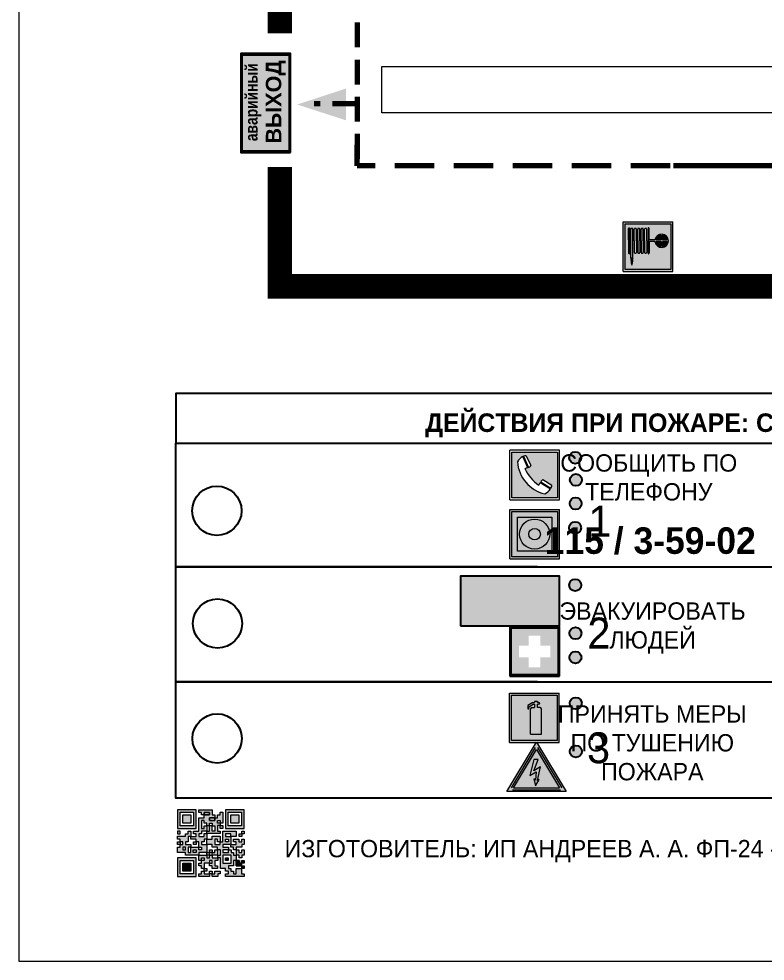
# Model space of a CAD drawing. Header units: millimetres. Extents: x 13114 to 67229, y 22859 to 38520.
# Drawn here: x 29816.3 to 29936.9, y 34765.1 to 34917.4 of the extents above; entities that cross this region are included whole.
import ezdxf

# ---------------------------------------------------------------- set-up
doc = ezdxf.new("R2010")
doc.units = ezdxf.units.MM
doc.linetypes.add('{ Wide Dash }', pattern=[12, 4, -2, 4, -2])
doc.linetypes.add('невидимая', pattern=[9.525, 6.35, -3.175])
doc.layers.add('План_Штампы', color=7, linetype='Continuous')
doc.styles.add('обычный', font='arial.ttf')

# ---------------------------------------------------------------- blocks, each defined once
blk = doc.blocks.new('A$C3E6D3DDE')
at = {"lineweight": 5}
h = blk.add_hatch(color=40, dxfattribs=at)
h.paths.add_polyline_path([(24.1, 1.45), (16.46, -11.35), (31.74, -11.35)])
h.paths.add_polyline_path([(24.09, -0.46), (30.03, -10.41), (18.14, -10.41)], flags=16)
h.paths.add_polyline_path([(24.54, -3.08), (23.41, -6.02), (25.13, -5.01), (24.33, -8.5), (24.82, -8.27), (23.79, -9.86), (23.4, -8.04), (23.8, -8.43), (24.04, -6.29), (22.39, -7.25), (23.44, -3.08)], flags=0)
h = blk.add_hatch(color=256, dxfattribs=at)
h.paths.add_polyline_path([(24.37, 0.03, 0.567511), (23.82, 0.03), (17.59, -10.4, 0.582454), (17.86, -10.88), (30.32, -10.88, 0.582149), (30.6, -10.4)])
h.paths.add_polyline_path([(24.09, -0.46), (18.14, -10.41), (30.03, -10.41)], flags=16)
h.paths.add_polyline_path([(24.54, -3.08), (23.41, -6.02), (25.13, -5.01), (24.33, -8.5), (24.82, -8.27), (23.79, -9.86), (23.4, -8.04), (23.8, -8.43), (24.04, -6.29), (22.39, -7.25), (23.44, -3.08)], flags=0)
h = blk.add_hatch(color=40, dxfattribs=at)
h.paths.add_polyline_path([(24.09, -0.46), (18.14, -10.41), (30.03, -10.41)])
h.paths.add_polyline_path([(24.82, -8.27), (23.79, -9.86), (23.4, -8.04), (23.8, -8.43), (24.04, -6.29), (22.39, -7.25), (23.44, -3.08), (24.54, -3.08), (23.41, -6.02), (25.13, -5.01), (24.33, -8.5)], flags=16)
at = {"color": 40, "lineweight": 5}
for p, q in [((16.46, -11.35), (24.1, 1.45)), ((24.1, 1.45), (31.74, -11.35))]:
    blk.add_line(p, q, dxfattribs=at)
at = {"lineweight": 5}
for p, q in [((17.59, -10.4), (23.82, 0.03)), ((24.37, 0.03), (30.6, -10.4)), ((18.14, -10.41), (24.09, -0.46)), ((24.09, -0.46), (30.03, -10.41)), ((23.44, -3.08), (22.39, -7.25)), ((23.41, -6.02), (24.54, -3.08)), ((24.54, -3.08), (23.44, -3.08)), ((22.39, -7.25), (24.04, -6.29)), ((25.13, -5.01), (23.41, -6.02)), ((24.04, -6.29), (23.8, -8.43)), ((24.33, -8.5), (25.13, -5.01)), ((23.8, -8.43), (23.4, -8.04)), ((23.4, -8.04), (23.79, -9.86)), ((23.79, -9.86), (24.82, -8.27)), ((24.82, -8.27), (24.33, -8.5)), ((17.86, -10.88), (30.32, -10.88)), ((18.14, -10.41), (30.03, -10.41))]:
    blk.add_line(p, q, dxfattribs=at)
at = {"color": 50, "lineweight": 5}
blk.add_line((31.74, -11.35), (16.46, -11.35), dxfattribs=at)
blk = doc.blocks.new('QR')
at = {"lineweight": 0}
h = blk.add_hatch(color=256, dxfattribs=at)
h.dxf.hatch_style = 1
h.paths.add_polyline_path([(9241.16, 2687.38), (9242.01, 2687.38), (9242.01, 2687.83), (9241.59, 2687.83), (9241.59, 2688.68), (9239.45, 2688.68), (9239.45, 2688.25), (9239.86, 2688.25), (9239.86, 2687.83), (9240.29, 2687.83), (9240.29, 2688.25), (9241.16, 2688.25), (9241.16, 2687.83), (9240.29, 2687.83), (9240.29, 2687.38), (9239.45, 2687.38), (9239.45, 2685.22), (9238.57, 2685.22), (9238.57, 2684.8), (9239.02, 2684.8), (9239.02, 2684.37), (9238.13, 2684.37), (9238.13, 2683.92), (9239.02, 2683.92), (9239.02, 2683.5), (9239.44, 2683.5), (9239.44, 2682.64), (9239.87, 2682.64), (9239.87, 2682.18), (9239.44, 2682.18), (9239.44, 2682.64), (9238.13, 2682.64), (9238.13, 2681.76), (9237.71, 2681.76), (9237.71, 2682.64), (9238.13, 2682.64), (9238.13, 2683.07), (9237.27, 2683.07), (9237.27, 2683.51), (9237.71, 2683.51), (9237.71, 2684.37), (9238.13, 2684.37), (9238.13, 2685.22), (9237.71, 2685.22), (9237.71, 2684.8), (9237.28, 2684.8), (9237.28, 2684.38), (9235.98, 2684.38), (9235.98, 2683.92), (9236.4, 2683.92), (9236.4, 2683.49), (9236.84, 2683.49), (9236.84, 2683.07), (9236.4, 2683.07), (9236.4, 2682.64), (9235.98, 2682.64), (9235.98, 2681.76), (9237.29, 2681.76), (9237.29, 2681.33), (9239.43, 2681.33), (9239.43, 2681.76), (9240.74, 2681.76), (9240.74, 2683.05), (9239.87, 2683.05), (9239.87, 2683.5), (9240.29, 2683.5), (9240.29, 2683.91), (9240.74, 2683.91), (9240.74, 2684.81), (9240.29, 2684.81), (9240.29, 2684.79), (9240.29, 2684.37), (9239.45, 2684.37), (9239.45, 2684.8), (9239.87, 2684.8), (9239.87, 2685.21), (9240.74, 2685.21), (9240.74, 2686.1), (9240.29, 2686.1), (9240.29, 2685.64), (9239.86, 2685.64), (9239.86, 2686.95), (9240.29, 2686.95), (9240.29, 2686.52), (9240.74, 2686.52), (9240.74, 2686.1), (9241.16, 2686.1), (9241.16, 2686.53), (9241.59, 2686.53), (9241.59, 2686.1), (9242.02, 2686.1), (9242.02, 2685.21), (9241.59, 2685.21), (9241.59, 2686.1), (9241.16, 2686.1), (9241.16, 2685.21), (9240.74, 2685.21), (9240.74, 2684.81), (9242.89, 2684.81), (9242.89, 2685.22), (9242.47, 2685.22), (9242.47, 2686.11), (9242.89, 2686.11), (9242.89, 2686.52), (9242.46, 2686.52), (9242.46, 2686.95), (9242.89, 2686.95), (9242.89, 2686.52), (9243.32, 2686.52), (9243.32, 2688.26), (9242.9, 2688.26), (9242.9, 2687.83), (9242.47, 2687.83), (9242.47, 2687.38), (9242.01, 2687.38), (9242.01, 2686.94), (9241.16, 2686.94)])
h.paths.add_polyline_path([(9239.02, 2682.18), (9239.02, 2681.76), (9238.54, 2681.76), (9238.54, 2682.18)], flags=16)
h.paths.add_polyline_path([(9237.27, 2682.65), (9237.27, 2682.19), (9236.83, 2682.19), (9236.83, 2682.65)], flags=16)
h = blk.add_hatch(color=256, dxfattribs=at)
h.dxf.hatch_style = 1
h.paths.add_polyline_path([(9238.15, 2687.83), (9236.83, 2687.83), (9236.83, 2686.52), (9238.15, 2686.52)], flags=0)
h.paths.add_polyline_path([(9239.01, 2685.65), (9239.01, 2688.68), (9235.98, 2688.68), (9235.98, 2685.65)])
h.paths.add_polyline_path([(9236.41, 2686.1), (9236.41, 2688.26), (9238.56, 2688.26), (9238.56, 2686.1)], flags=16)
h.paths.add_polyline_path([(9236.83, 2686.52), (9236.83, 2687.83), (9238.15, 2687.83), (9238.15, 2686.52)], flags=0)
h = blk.add_hatch(color=256, dxfattribs=at)
h.dxf.hatch_style = 1
h.paths.add_polyline_path([(9238.15, 2686.52), (9238.15, 2687.83), (9236.83, 2687.83), (9236.83, 2686.52)])
h.paths.add_polyline_path([(9245.91, 2686.52), (9245.91, 2687.83), (9244.59, 2687.83), (9244.59, 2686.52)], flags=0)
h.paths.add_polyline_path([(9246.77, 2685.65), (9246.77, 2688.68), (9243.74, 2688.68), (9243.74, 2685.65)])
h.paths.add_polyline_path([(9244.17, 2686.1), (9244.17, 2688.26), (9246.32, 2688.26), (9246.32, 2686.1)], flags=16)
h.paths.add_polyline_path([(9244.59, 2686.52), (9244.59, 2687.83), (9245.91, 2687.83), (9245.91, 2686.52)], flags=0)
h = blk.add_hatch(color=256, dxfattribs=at)
h.dxf.hatch_style = 1
h.paths.add_polyline_path([(9240.75, 2681.76), (9240.75, 2681.35), (9241.17, 2681.35), (9241.17, 2681.76)])
h.paths.add_polyline_path([(9241.6, 2682.18), (9241.17, 2682.18), (9241.17, 2681.76), (9241.6, 2681.76)])
h.paths.add_polyline_path([(9242.47, 2681.34), (9242.47, 2682.19), (9242.02, 2682.19), (9242.02, 2681.76), (9241.6, 2681.76), (9241.6, 2681.34)])
h.paths.add_polyline_path([(9239.87, 2678.3), (9239.44, 2678.3), (9239.44, 2677.89), (9241.17, 2677.89), (9241.17, 2678.3), (9240.28, 2678.3), (9240.28, 2678.73), (9239.87, 2678.73)])
h.paths.add_polyline_path([(9240.75, 2678.73), (9240.75, 2679.19), (9240.28, 2679.19), (9240.28, 2678.73)])
h.paths.add_polyline_path([(9241.6, 2678.73), (9241.17, 2678.73), (9241.17, 2678.3), (9241.6, 2678.3)])
h.paths.add_polyline_path([(9242.02, 2678.3), (9241.6, 2678.3), (9241.6, 2677.89), (9242.48, 2677.89), (9242.48, 2678.31), (9242.9, 2678.31), (9242.9, 2678.73), (9242.02, 2678.73)])
h.paths.add_polyline_path([(9246.36, 2684.37), (9246.36, 2684.79), (9245.93, 2684.79), (9245.93, 2684.37)])
h.paths.add_polyline_path([(9246.78, 2685.2), (9246.36, 2685.2), (9246.36, 2684.79), (9246.78, 2684.79)])
h.paths.add_polyline_path([(9245.91, 2687.83), (9244.59, 2687.83), (9244.59, 2686.52), (9245.91, 2686.52)])
h = blk.add_hatch(color=256, dxfattribs=at)
h.dxf.hatch_style = 1
h.paths.add_polyline_path([(9243.32, 2686.11), (9242.89, 2686.11), (9242.89, 2685.64), (9243.32, 2685.64)])
h.paths.add_polyline_path([(9239.02, 2683.07), (9239.02, 2683.5), (9238.56, 2683.5), (9238.56, 2683.07)])
h.paths.add_polyline_path([(9236.4, 2684.8), (9236.4, 2685.22), (9235.98, 2685.22), (9235.98, 2684.8)])
h.paths.add_polyline_path([(9236.4, 2683.07), (9236.4, 2683.49), (9235.98, 2683.49), (9235.98, 2683.07)])
h = blk.add_hatch(color=256, dxfattribs=at)
h.dxf.hatch_style = 1
h.paths.add_polyline_path([(9243.32, 2682.64), (9243.32, 2683.07), (9244.62, 2683.07), (9244.62, 2684.37), (9243.74, 2684.37), (9243.74, 2684.8), (9244.62, 2684.8), (9244.62, 2684.37), (9245.48, 2684.37), (9245.48, 2685.22), (9243.32, 2685.22), (9243.32, 2683.5), (9242.89, 2683.5), (9242.89, 2683.06), (9242.01, 2683.06), (9242.01, 2683.91), (9242.47, 2683.91), (9242.47, 2683.5), (9242.89, 2683.5), (9242.89, 2684.38), (9241.59, 2684.38), (9241.59, 2683.91), (9240.74, 2683.91), (9240.74, 2683.05), (9241.59, 2683.05), (9241.59, 2682.64), (9242.47, 2682.64), (9242.47, 2682.19), (9242.91, 2682.19), (9242.91, 2681.34), (9242.48, 2681.34), (9242.48, 2680.91), (9242.91, 2680.91), (9242.91, 2679.17), (9243.75, 2679.17), (9243.75, 2678.73), (9244.2, 2678.73), (9244.2, 2678.3), (9243.75, 2678.3), (9243.75, 2677.88), (9246.78, 2677.88), (9246.78, 2678.3), (9246.35, 2678.3), (9246.35, 2679.19), (9245.48, 2679.19), (9245.48, 2678.31), (9245.05, 2678.31), (9245.05, 2678.73), (9244.62, 2678.73), (9244.62, 2679.19), (9244.2, 2679.19), (9244.2, 2679.61), (9245.05, 2679.61), (9245.05, 2680.46), (9245.48, 2680.46), (9245.48, 2681.34), (9245.04, 2681.34), (9245.04, 2681.76), (9244.63, 2681.76), (9244.63, 2682.19), (9244.21, 2682.19), (9244.21, 2681.76), (9243.32, 2681.76), (9243.32, 2682.19), (9244.21, 2682.19), (9244.21, 2682.64)])
h.paths.add_polyline_path([(9243.75, 2683.49), (9243.75, 2683.92), (9244.21, 2683.92), (9244.21, 2683.49)], flags=16)
h.paths.add_polyline_path([(9243.32, 2681.34), (9244.63, 2681.34), (9244.63, 2680.04), (9243.32, 2680.04)], flags=16)
h.paths.add_polyline_path([(9243.76, 2680.89), (9244.18, 2680.89), (9244.18, 2680.48), (9243.76, 2680.48)], flags=0)
h = blk.add_hatch(color=256, dxfattribs=at)
h.dxf.hatch_style = 1
h.paths.add_polyline_path([(9246.36, 2683.07), (9246.78, 2683.07), (9246.78, 2683.92), (9246.36, 2683.92), (9246.36, 2683.49), (9245.92, 2683.49), (9245.92, 2683.92), (9245.06, 2683.92), (9245.06, 2683.49), (9245.48, 2683.49), (9245.48, 2683.07), (9244.62, 2683.07), (9244.62, 2682.65), (9245.05, 2682.65), (9245.05, 2682.18), (9245.48, 2682.18), (9245.48, 2682.65), (9246.36, 2682.65)])
h.paths.add_polyline_path([(9246.78, 2682.18), (9246.36, 2682.18), (9246.36, 2681.75), (9245.92, 2681.75), (9245.92, 2682.18), (9245.48, 2682.18), (9245.48, 2681.34), (9245.48, 2681.34), (9245.94, 2681.34), (9245.94, 2680.91), (9246.36, 2680.91), (9246.36, 2681.34), (9246.78, 2681.34)])
h = blk.add_hatch(color=256, dxfattribs=at)
h.dxf.hatch_style = 1
h.paths.add_polyline_path([(9235.98, 2680.9), (9235.98, 2677.86), (9239.02, 2677.86), (9239.02, 2680.9)])
h.paths.add_polyline_path([(9238.57, 2680.48), (9238.57, 2678.32), (9236.41, 2678.32), (9236.41, 2680.48)], flags=16)
h.paths.add_polyline_path([(9238.15, 2680.05), (9238.15, 2678.74), (9236.83, 2678.74), (9236.83, 2680.05)], flags=0)
h = blk.add_hatch(color=256, dxfattribs=at)
h.dxf.hatch_style = 1
h.paths.add_polyline_path([(9242.02, 2680.46), (9242.48, 2680.46), (9242.48, 2680.91), (9241.58, 2680.91), (9241.58, 2681.35), (9241.17, 2681.35), (9241.17, 2680.91), (9240.75, 2680.91), (9240.75, 2681.33), (9239.43, 2681.33), (9239.43, 2680.46), (9239.86, 2680.46), (9239.86, 2680.92), (9240.3, 2680.92), (9240.3, 2680.46), (9239.86, 2680.46), (9239.86, 2680.04), (9239.44, 2680.04), (9239.44, 2679.62), (9239.86, 2679.62), (9239.86, 2679.19), (9240.29, 2679.19), (9240.29, 2680.03), (9241.18, 2680.03), (9241.18, 2680.47), (9241.6, 2680.47), (9241.6, 2680.03), (9241.18, 2680.03), (9241.18, 2679.61), (9241.6, 2679.61), (9241.6, 2679.19), (9242.47, 2679.19), (9242.47, 2679.6), (9242.02, 2679.6)])
h = blk.add_hatch(color=256, dxfattribs=at)
h.dxf.hatch_style = 1
h.paths.add_polyline_path([(9244.18, 2680.48), (9244.18, 2680.89), (9243.76, 2680.89), (9243.76, 2680.48)])
h = blk.add_hatch(color=256, dxfattribs=at)
h.dxf.hatch_style = 1
h.paths.add_polyline_path([(9238.15, 2680.05), (9236.83, 2680.05), (9236.83, 2678.74), (9238.15, 2678.74)])
h = blk.add_hatch(color=256, dxfattribs=at)
h.dxf.hatch_style = 1
h.paths.add_polyline_path([(9245.93, 2680.04), (9245.93, 2680.46), (9245.48, 2680.46), (9245.48, 2679.62), (9246.35, 2679.62), (9246.35, 2680.04)])
h.paths.add_polyline_path([(9246.78, 2680.04), (9246.78, 2680.46), (9246.35, 2680.46), (9246.35, 2680.04)])
h.paths.add_polyline_path([(9246.78, 2679.18), (9246.78, 2679.62), (9246.35, 2679.62), (9246.35, 2679.18)])
for points in [[(9237.71, 2685.22), (9238.13, 2685.22), (9238.13, 2684.37), (9237.71, 2684.37), (9237.71, 2683.51), (9237.27, 2683.51), (9237.27, 2683.07), (9238.13, 2683.07), (9238.13, 2682.64), (9237.71, 2682.64), (9237.71, 2681.76), (9238.13, 2681.76), (9238.13, 2682.64), (9239.44, 2682.64), (9239.44, 2683.5), (9239.02, 2683.5), (9239.02, 2683.07), (9238.56, 2683.07), (9238.56, 2683.5), (9239.02, 2683.5), (9239.02, 2683.92), (9238.13, 2683.92), (9238.13, 2684.37), (9239.02, 2684.37), (9239.02, 2684.8), (9238.57, 2684.8), (9238.57, 2685.22), (9239.45, 2685.22), (9239.45, 2687.38), (9240.29, 2687.38), (9240.29, 2687.83), (9239.86, 2687.83), (9239.86, 2688.25), (9239.45, 2688.25), (9239.45, 2688.68), (9241.59, 2688.68), (9241.59, 2687.83), (9242.01, 2687.83), (9242.01, 2687.38), (9242.47, 2687.38), (9242.47, 2687.83), (9242.9, 2687.83), (9242.9, 2688.26), (9243.32, 2688.26), (9243.32, 2686.52), (9242.89, 2686.52), (9242.89, 2686.11), (9243.32, 2686.11), (9243.32, 2685.64), (9242.89, 2685.64), (9242.89, 2686.11), (9242.47, 2686.11), (9242.47, 2685.22), (9242.89, 2685.22), (9242.89, 2684.81), (9240.74, 2684.81), (9240.74, 2683.91), (9241.59, 2683.91), (9241.59, 2684.38), (9242.89, 2684.38), (9242.89, 2683.5), (9242.47, 2683.5), (9242.47, 2683.91), (9242.01, 2683.91), (9242.01, 2683.06), (9242.89, 2683.06), (9242.89, 2683.5), (9243.32, 2683.5), (9243.32, 2685.22), (9245.48, 2685.22), (9245.48, 2684.37), (9244.62, 2684.37), (9244.62, 2683.07), (9245.48, 2683.07), (9245.48, 2683.49), (9245.06, 2683.49), (9245.06, 2683.92), (9245.92, 2683.92), (9245.92, 2683.49), (9246.36, 2683.49), (9246.36, 2683.92), (9246.78, 2683.92), (9246.78, 2683.07), (9246.36, 2683.07), (9246.36, 2682.65), (9245.48, 2682.65), (9245.48, 2682.18), (9245.92, 2682.18), (9245.92, 2681.75), (9246.36, 2681.75), (9246.36, 2682.18), (9246.78, 2682.18), (9246.78, 2681.34), (9246.36, 2681.34), (9246.36, 2680.91), (9245.94, 2680.91), (9245.94, 2681.34), (9245.48, 2681.34), (9245.48, 2680.46), (9245.93, 2680.46), (9245.93, 2680.04), (9246.35, 2680.04), (9246.35, 2680.46), (9246.78, 2680.46), (9246.78, 2680.04), (9246.78, 2680.04), (9246.35, 2680.04), (9246.35, 2679.62), (9246.78, 2679.62), (9246.78, 2679.18), (9246.35, 2679.18), (9246.35, 2678.3), (9246.78, 2678.3), (9246.78, 2677.88), (9243.75, 2677.88), (9243.75, 2678.3), (9244.2, 2678.3), (9244.2, 2678.73), (9243.75, 2678.73), (9243.75, 2679.17), (9242.91, 2679.17), (9242.91, 2680.91), (9242.48, 2680.91), (9242.48, 2680.46), (9242.02, 2680.46), (9242.02, 2679.6), (9242.47, 2679.6), (9242.47, 2679.19), (9241.6, 2679.19), (9241.6, 2679.61), (9241.18, 2679.61), (9241.18, 2680.03), (9240.29, 2680.03), (9240.29, 2679.19), (9240.75, 2679.19), (9240.75, 2678.73), (9240.28, 2678.73), (9240.28, 2678.3), (9241.17, 2678.3), (9241.17, 2678.73), (9241.6, 2678.73), (9241.6, 2678.3), (9242.02, 2678.3), (9242.02, 2678.73), (9242.9, 2678.73), (9242.9, 2678.31), (9242.48, 2678.31), (9242.48, 2677.89), (9241.6, 2677.89), (9241.6, 2678.3), (9241.17, 2678.3), (9241.17, 2677.89), (9239.44, 2677.89), (9239.44, 2678.3), (9239.87, 2678.3), (9239.87, 2678.73), (9240.28, 2678.73), (9240.28, 2679.19), (9240.29, 2679.19), (9239.86, 2679.19), (9239.86, 2679.62), (9239.44, 2679.62), (9239.44, 2680.04), (9239.86, 2680.04), (9239.86, 2680.46), (9239.43, 2680.46), (9239.43, 2681.33), (9237.29, 2681.33), (9237.29, 2681.76), (9235.98, 2681.76), (9235.98, 2682.64), (9236.4, 2682.64), (9236.4, 2683.07), (9235.98, 2683.07), (9235.98, 2683.49), (9236.4, 2683.49), (9236.4, 2683.92), (9235.98, 2683.92), (9235.98, 2684.38), (9237.28, 2684.38), (9237.28, 2684.8), (9237.71, 2684.8), (9237.71, 2685.22), (9237.92, 2685.22)], [(9240.74, 2686.1), (9240.74, 2686.52), (9240.29, 2686.52), (9240.29, 2686.95), (9239.86, 2686.95), (9239.86, 2685.64), (9240.29, 2685.64), (9240.29, 2686.1), (9240.74, 2686.1), (9240.74, 2686.52)], [(9240.74, 2685.21), (9239.87, 2685.21), (9239.87, 2684.8), (9239.45, 2684.8), (9239.45, 2684.37), (9240.29, 2684.37), (9240.29, 2684.79), (9240.29, 2684.81), (9240.74, 2684.81), (9240.74, 2685.21), (9239.87, 2685.21)], [(9240.74, 2683.91), (9240.29, 2683.91), (9240.29, 2683.5), (9239.87, 2683.5), (9239.87, 2683.05), (9240.74, 2683.05), (9240.74, 2683.91)], [(9244.62, 2684.37), (9244.62, 2684.8), (9243.74, 2684.8), (9243.74, 2684.37), (9244.62, 2684.37)], [(9240.74, 2683.05), (9240.74, 2681.76), (9239.43, 2681.76), (9239.43, 2681.33), (9240.75, 2681.33), (9240.75, 2681.35), (9240.75, 2680.91), (9241.17, 2680.91), (9241.17, 2681.35), (9241.58, 2681.35), (9241.58, 2680.91), (9242.48, 2680.91), (9242.48, 2681.34), (9242.91, 2681.34), (9242.91, 2682.19), (9242.47, 2682.19), (9242.47, 2682.64), (9241.59, 2682.64), (9241.59, 2683.05), (9240.74, 2683.05)], [(9244.62, 2683.07), (9243.32, 2683.07), (9243.32, 2682.64), (9244.21, 2682.64), (9244.21, 2682.19), (9243.32, 2682.19), (9243.32, 2681.76), (9244.21, 2681.76), (9244.21, 2682.19), (9244.63, 2682.19), (9244.63, 2681.76), (9245.04, 2681.76), (9245.04, 2681.34), (9245.48, 2681.34)], [(9245.48, 2682.18), (9245.05, 2682.18), (9245.05, 2682.65), (9244.62, 2682.65), (9244.62, 2683.07)], [(9239.86, 2680.46), (9239.86, 2680.92), (9240.3, 2680.92), (9240.3, 2680.46), (9239.86, 2680.46)], [(9241.6, 2681.76), (9242.02, 2681.76), (9242.02, 2682.19), (9242.47, 2682.19), (9242.47, 2681.34), (9241.6, 2681.34), (9241.6, 2681.76)], [(9245.48, 2682.18), (9245.48, 2681.34)], [(9245.48, 2680.46), (9245.05, 2680.46), (9245.05, 2679.61), (9244.2, 2679.61), (9244.2, 2679.19), (9244.62, 2679.19), (9244.62, 2678.73), (9245.05, 2678.73), (9245.05, 2678.31), (9245.48, 2678.31), (9245.48, 2679.19), (9246.35, 2679.19), (9246.35, 2679.07)], [(9246.35, 2679.62), (9245.48, 2679.62), (9245.48, 2680.46)], [(9245.48, 2680.46), (9245.48, 2679.62), (9246.35, 2679.62), (9246.35, 2680.04), (9245.93, 2680.04), (9245.93, 2680.46), (9245.48, 2680.46), (9245.48, 2679.62)], [(9246.35, 2679.62), (9246.35, 2679.18)]]:
    blk.add_lwpolyline(points, dxfattribs=at)
for points in [[(9235.98, 2685.65), (9239.01, 2685.65), (9239.01, 2688.68), (9235.98, 2688.68)], [(9243.74, 2685.65), (9246.77, 2685.65), (9246.77, 2688.68), (9243.74, 2688.68)], [(9236.41, 2688.26), (9238.56, 2688.26), (9238.56, 2686.1), (9236.41, 2686.1)], [(9236.83, 2687.83), (9238.15, 2687.83), (9238.15, 2686.52), (9236.83, 2686.52)], [(9240.29, 2687.83), (9241.16, 2687.83), (9241.16, 2688.25), (9240.29, 2688.25)], [(9240.29, 2688.25), (9241.16, 2688.25), (9241.16, 2687.83), (9240.29, 2687.83)], [(9242.01, 2687.38), (9241.16, 2687.38), (9241.16, 2686.94), (9242.01, 2686.94)], [(9241.16, 2687.38), (9242.01, 2687.38), (9242.01, 2686.94), (9241.16, 2686.94)], [(9242.89, 2686.52), (9242.46, 2686.52), (9242.46, 2686.95), (9242.89, 2686.95)], [(9244.17, 2688.26), (9246.32, 2688.26), (9246.32, 2686.1), (9244.17, 2686.1)], [(9244.59, 2687.83), (9245.91, 2687.83), (9245.91, 2686.52), (9244.59, 2686.52)], [(9241.16, 2686.1), (9240.74, 2686.1), (9240.74, 2685.21), (9241.16, 2685.21)], [(9241.16, 2686.53), (9241.59, 2686.53), (9241.59, 2686.1), (9241.16, 2686.1)], [(9241.59, 2686.1), (9242.02, 2686.1), (9242.02, 2685.21), (9241.59, 2685.21)], [(9235.98, 2684.8), (9236.4, 2684.8), (9236.4, 2685.22), (9235.98, 2685.22)], [(9243.75, 2683.92), (9244.21, 2683.92), (9244.21, 2683.49), (9243.75, 2683.49)], [(9245.93, 2684.79), (9246.36, 2684.79), (9246.36, 2684.37), (9245.93, 2684.37)], [(9246.36, 2685.2), (9246.78, 2685.2), (9246.78, 2684.79), (9246.36, 2684.79)], [(9236.4, 2683.07), (9236.84, 2683.07), (9236.84, 2683.49), (9236.4, 2683.49)], [(9236.83, 2682.19), (9237.27, 2682.19), (9237.27, 2682.65), (9236.83, 2682.65)], [(9239.44, 2682.64), (9239.87, 2682.64), (9239.87, 2682.18), (9239.44, 2682.18)], [(9235.98, 2677.86), (9239.02, 2677.86), (9239.02, 2680.9), (9235.98, 2680.9)], [(9238.54, 2682.18), (9239.02, 2682.18), (9239.02, 2681.76), (9238.54, 2681.76)], [(9240.75, 2681.76), (9241.17, 2681.76), (9241.17, 2681.35), (9240.75, 2681.35)], [(9241.17, 2682.18), (9241.6, 2682.18), (9241.6, 2681.76), (9241.17, 2681.76)], [(9243.32, 2680.04), (9244.63, 2680.04), (9244.63, 2681.34), (9243.32, 2681.34)], [(9243.76, 2680.89), (9244.18, 2680.89), (9244.18, 2680.48), (9243.76, 2680.48)], [(9236.41, 2680.48), (9238.57, 2680.48), (9238.57, 2678.32), (9236.41, 2678.32)], [(9236.83, 2680.05), (9238.15, 2680.05), (9238.15, 2678.74), (9236.83, 2678.74)], [(9241.18, 2680.03), (9241.6, 2680.03), (9241.6, 2680.47), (9241.18, 2680.47)]]:
    blk.add_lwpolyline(points, close=True, dxfattribs=at)
blk = doc.blocks.new('A$C456E1F9C')
at = {"lineweight": 5}
h = blk.add_hatch(color=242, dxfattribs=at)
h.paths.add_polyline_path([(0.51, -1.47), (0.51, -13.26), (12.29, -13.26), (12.29, -1.47)])
h.paths.add_polyline_path([(5.42, -4.95, -0.254479), (4.78, -5.4), (3.52, -2.53, -0.209735), (4.23, -2.4)], flags=16)
h.paths.add_polyline_path([(8.53, -8.6), (10.87, -10.17), (10.54, -10.76), (8.03, -9.13, -0.192251)], flags=16)
h.paths.add_polyline_path([(4.61, -5.49, 0.005518), (3.87, -5.72, 0.128647), (7.49, -10.01, 0.00809), (7.83, -9.33), (10.47, -10.97, -0.16736), (8.99, -12.25, -0.327862), (1.95, -3.95, -0.166952), (3.36, -2.62)], flags=16)
at = {"color": 242, "lineweight": 5}
for p, q in [((0, -13.77), (0, -0.97)), ((12.8, -0.97), (0, -0.97)), ((4.23, -2.4), (5.42, -4.95)), ((12.8, -13.77), (12.8, -0.97)), ((4.61, -5.49), (3.36, -2.62)), ((3.52, -2.53), (4.78, -5.4)), ((7.83, -9.33), (10.47, -10.97)), ((8.03, -9.13), (10.54, -10.76)), ((10.81, -10.12), (8.53, -8.6)), ((10.54, -10.76), (10.8, -10.3)), ((10.8, -10.3), (10.81, -10.12)), ((0, -13.77), (12.8, -13.77))]:
    blk.add_line(p, q, dxfattribs=at)
blk.add_lwpolyline([(0.51, -1.47), (12.29, -1.47), (12.29, -13.26), (0.51, -13.26)], close=True, dxfattribs=at)
for centre, radius, start, end in [((4.02, -3.27), 0.891, 76.3284, 123.7092), ((4.59, -5.34), 2.99, 114.2845, 152.1974), ((11.12, -3.31), 9.19, 183.9915, 256.6009), ((14.98, -39.1), 35.17, 107.1487, 108.4135), ((13.86, -0.94), 11.08, 205.5536, 234.8762), ((4.68, -4.59), 0.824, 276.9621, 334.0723), ((-13.31, 0.8), 23.44, 332.5487, 334.4027), ((8.94, -9.5), 0.989, 114.4092, 157.9388), ((7.87, -9.46), 3, 291.9291, 329.9329)]:
    blk.add_arc(centre, radius, start, end, dxfattribs=at)
blk = doc.blocks.new('A$C54414219')
at = {"true_color": 0xffffff}
h = blk.add_hatch(color=7, dxfattribs=at)
h.paths.add_polyline_path([(2.39, -9.45), (2.39, -18.3), (11.23, -18.3), (11.23, -9.45)], flags=0)
h.paths.add_polyline_path([(10.71, -13.87, -1), (2.92, -13.87, -1)], flags=0)
h.paths.add_polyline_path([(8.3, -13.87, -1), (5.33, -13.87, -1)], flags=0)
h.paths.add_polyline_path([(0.41, -7.47), (0.41, -20.27), (13.21, -20.27), (13.21, -7.47)])
h.paths.add_polyline_path([(0.92, -19.77), (12.71, -19.77), (12.71, -7.98), (0.92, -7.98)], flags=16)
h.paths.add_polyline_path([(11.23, -9.45), (11.23, -18.3), (2.39, -18.3), (2.39, -9.45)], flags=0)
at = {"lineweight": 5}
h = blk.add_hatch(color=242, dxfattribs=at)
h.paths.add_polyline_path([(12.71, -7.98), (0.92, -7.98), (0.92, -19.77), (12.71, -19.77)])
h.paths.add_polyline_path([(11.23, -18.3), (2.39, -18.3), (2.39, -9.45), (11.23, -9.45)], flags=16)
h.paths.add_polyline_path([(10.71, -13.87, -1), (2.92, -13.87, -1)], flags=0)
h.paths.add_polyline_path([(8.3, -13.87, -1), (5.33, -13.87, -1)], flags=0)
at = {"true_color": 0xffffff}
h = blk.add_hatch(color=7, dxfattribs=at)
h.paths.add_polyline_path([(2.39, -9.45), (2.39, -18.3), (11.23, -18.3), (11.23, -9.45)])
h.paths.add_polyline_path([(10.71, -13.87, -1), (2.92, -13.87, -1)], flags=16)
h.paths.add_polyline_path([(8.3, -13.87, -1), (5.33, -13.87, -1)], flags=0)
at = {"lineweight": 5}
h = blk.add_hatch(color=242, dxfattribs=at)
h.paths.add_polyline_path([(2.92, -13.87, 1), (10.71, -13.87, 1)])
h.paths.add_polyline_path([(8.3, -13.87, -1), (5.33, -13.87, -1)], flags=16)
at = {"color": 242, "lineweight": 5}
for p, q in [((0.41, -20.27), (0.41, -7.47)), ((0.41, -7.47), (13.21, -7.47)), ((0.41, -7.47), (13.21, -7.47)), ((13.21, -20.27), (13.21, -7.47)), ((0.41, -20.27), (13.21, -20.27))]:
    blk.add_line(p, q, dxfattribs=at)
for points in [[(0.92, -7.98), (12.71, -7.98), (12.71, -19.77), (0.92, -19.77)], [(2.39, -9.45), (11.23, -9.45), (11.23, -18.3), (2.39, -18.3)]]:
    blk.add_lwpolyline(points, close=True, dxfattribs=at)
for radius in [3.89, 1.49]:
    blk.add_circle((6.81, -13.87), radius, dxfattribs=at)
blk = doc.blocks.new('A$C32E8229D')
at = {"true_color": 0xffffff}
blk.add_hatch(color=7, dxfattribs=at).paths.add_polyline_path([(0, 0), (0, -8), (16, -8), (16, 0)])
h = blk.add_hatch(color=126)
h.paths.add_polyline_path([(0.2, -0.2), (15.8, -0.2), (15.8, -7.8), (0.2, -7.8)])
h.paths.add_polyline_path([(13.49, -2.05), (12.08, -2.05), (11.37, -2.63, 0.162397), (11.29, -2.84), (11.29, -3.63), (10.35, -3.63), (10.35, -4.05), (11.68, -4.05), (11.68, -3.48), (12.26, -4.28), (11.29, -5.1), (11.29, -6.78), (11.85, -6.78), (11.85, -5.44), (12.8, -4.64), (12.8, -5.94), (14.46, -5.94), (14.46, -5.39), (13.45, -5.39), (13.45, -3.97), (12.46, -2.59), (13.15, -2.59), (13.69, -3.34), (14.18, -3)], flags=16)
h.paths.add_polyline_path([(10.74, -1.82, 1), (11.8, -1.82, 1)], flags=16)
h.paths.add_polyline_path([(9.39, -3.59), (5.99, -3.59), (6.56, -3.03), (5.91, -3.03), (5.1, -3.83), (5.91, -4.64), (6.56, -4.64), (5.99, -4.09), (9.39, -4.09)], flags=16)
h.paths.add_polyline_path([(4.29, -1.08), (1.72, -1.08), (1.72, -6.6), (4.29, -6.6)], flags=16)
at = {"color": 126}
blk.add_lwpolyline([(16, -8), (0, -8), (0, 0), (16, 0)], close=True, dxfattribs=at)
blk = doc.blocks.new('A$C18900ED3')
h = blk.add_hatch(color=126)
h.paths.add_polyline_path([(-0.18, -0.18), (-7.02, -0.18), (-7.02, -7.02), (-0.18, -7.02)])
h.paths.add_polyline_path([(-5.89, -4.46), (-5.89, -2.77), (-4.46, -2.77), (-4.46, -1.31), (-2.77, -1.31), (-2.77, -2.77), (-1.33, -2.77), (-1.33, -4.46), (-2.77, -4.46), (-2.77, -5.89), (-4.46, -5.89), (-4.46, -4.46)], flags=16)
at = {"color": 126}
for p, q in [((-7.2, 0), (-7.2, -7.2)), ((0, 0), (-7.2, 0)), ((0, -7.2), (0, 0)), ((-7.02, -7.02), (-7.02, -0.18)), ((-7.02, -0.18), (-0.18, -0.18)), ((-0.18, -0.18), (-0.18, -7.02)), ((-7.2, -7.2), (0, -7.2)), ((-0.18, -7.02), (-7.02, -7.02))]:
    blk.add_line(p, q, dxfattribs=at)
blk = doc.blocks.new('A$C3AD82952')
at = {"true_color": 0xf5f5ff}
h = blk.add_hatch(color=7, dxfattribs=at)
h.dxf.hatch_style = 1
h.paths.add_polyline_path([(8.21, 8.73, 0.414214), (7.89, 9.05), (7.22, 9.05), (7.22, 9.92), (7.59, 9.92, 1), (7.57, 10.36), (7.22, 10.36), (7.22, 10.6), (6.43, 10.6), (6.43, 10.36), (6.01, 10.36), (4.74, 9.59), (4.74, 8.69), (4.98, 8.73), (4.98, 9.26), (6.12, 9.91), (6.43, 9.91), (6.43, 9.05), (5.76, 9.05, 0.414214), (5.44, 8.73), (5.44, 2.2), (8.21, 2.2)], flags=0)
h.paths.add_polyline_path([(12.8, 12.8), (0, 12.8), (0, 0), (12.8, 0)])
h.paths.add_polyline_path([(0.51, 12.29), (12.29, 12.29), (12.29, 0.51), (0.51, 0.51)], flags=16)
h.paths.add_polyline_path([(4.74, 9.59), (6.01, 10.36), (6.43, 10.36), (6.43, 10.6), (7.22, 10.6), (7.22, 10.36), (7.59, 10.36, -0.94586), (7.59, 9.92), (7.22, 9.92), (7.22, 9.05), (7.89, 9.05, -0.414214), (8.21, 8.73), (8.21, 2.2), (5.44, 2.2), (5.44, 8.73, -0.414214), (5.76, 9.05), (6.43, 9.05), (6.43, 9.91), (6.12, 9.91), (4.98, 9.26), (4.98, 8.73), (4.74, 8.69)], flags=0)
h = blk.add_hatch(color=242)
h.dxf.hatch_style = 1
h.paths.add_polyline_path([(12.29, 12.29), (0.51, 12.29), (0.51, 0.51), (12.29, 0.51)])
h.paths.add_polyline_path([(4.74, 8.69), (4.74, 9.59), (6.01, 10.36), (6.43, 10.36), (6.43, 10.6), (7.22, 10.6), (7.22, 10.36), (7.59, 10.36, -0.94586), (7.59, 9.92), (7.22, 9.92), (7.22, 9.05), (7.89, 9.05, -0.414214), (8.21, 8.73), (8.21, 2.2), (5.44, 2.2), (5.44, 8.73, -0.414214), (5.76, 9.05), (6.43, 9.05), (6.43, 9.91), (6.12, 9.91), (4.98, 9.26), (4.98, 8.73)], flags=16)
h = blk.add_hatch(color=7, dxfattribs=at)
h.dxf.hatch_style = 1
h.paths.add_polyline_path([(8.21, 8.73, 0.414214), (7.89, 9.05), (7.22, 9.05), (7.22, 9.92), (7.59, 9.92, 1), (7.57, 10.36), (7.22, 10.36), (7.22, 10.6), (6.43, 10.6), (6.43, 10.36), (6.01, 10.36), (4.74, 9.59), (4.74, 8.69), (4.98, 8.73), (4.98, 9.26), (6.12, 9.91), (6.43, 9.91), (6.43, 9.05), (5.76, 9.05, 0.414214), (5.44, 8.73), (5.44, 2.2), (8.21, 2.2)])
at = {"color": 242, "lineweight": 5}
for p, q in [((0, 0), (0, 12.8)), ((0, 12.8), (12.8, 12.8)), ((12.8, 0), (12.8, 12.8)), ((6.01, 10.36), (4.74, 9.59)), ((4.98, 9.26), (6.12, 9.91)), ((6.01, 10.36), (6.43, 10.36)), ((6.12, 9.91), (6.43, 9.91)), ((7.22, 10.6), (6.43, 10.6)), ((6.43, 10.6), (6.43, 10.36)), ((6.43, 9.91), (6.43, 9.05)), ((7.22, 10.36), (7.22, 10.6)), ((7.59, 10.36), (7.22, 10.36)), ((7.22, 9.05), (7.22, 9.92)), ((7.59, 9.92), (7.22, 9.92)), ((4.74, 9.59), (4.74, 8.69)), ((4.74, 8.69), (4.98, 8.73)), ((4.98, 8.73), (4.98, 9.26)), ((5.44, 2.2), (5.44, 8.73)), ((5.76, 9.05), (6.43, 9.05)), ((7.89, 9.05), (7.22, 9.05)), ((8.21, 2.2), (8.21, 8.73)), ((0, 0), (12.8, 0)), ((5.44, 2.2), (8.21, 2.2))]:
    blk.add_line(p, q, dxfattribs=at)
blk.add_lwpolyline([(0.51, 12.29), (12.29, 12.29), (12.29, 0.51), (0.51, 0.51)], close=True, dxfattribs=at)
for centre, radius, start, end in [((7.58, 10.14), 0.223, 273.1875, 86.8125), ((5.76, 8.73), 0.32, 90, 180), ((7.89, 8.73), 0.32, 0, 90)]:
    blk.add_arc(centre, radius, start, end, dxfattribs=at)
blk = doc.blocks.new('A$C41C009D9')
at = {"true_color": 0xffffff}
blk.add_hatch(color=7, dxfattribs=at).paths.add_polyline_path([(0, 8), (-16, 8), (-16, 0), (0, 0)])
h = blk.add_hatch(color=126)
h.dxf.hatch_style = 1
h.paths.add_polyline_path([(-15.8, 7.8), (-15.8, 0.2), (-0.2, 0.2), (-0.2, 7.8)])
at = {"color": 126}
for points in [[(-16, 0), (0, 0), (0, 8), (-16, 8)], [(-16, 0), (0, 0), (0, 8), (-16, 8)], [(-15.8, 7.8), (-0.2, 7.8), (-0.2, 0.2), (-15.8, 0.2)]]:
    blk.add_lwpolyline(points, close=True, dxfattribs=at)
at = {"color": 7, "true_color": 0xffffff, "insert": (-15.8, 7.3), "char_height": 2.5, "width": 15.5999, "attachment_point": 1, "style": 'обычный'}
blk.add_mtext('\\pi1.6133;{\\fArial|b1|i0|c204|p34;\\H0.8x;\\W0.8;аварийный\\H1.25x;\\W1;\\P\\pi1.2327;ВЫХОД}', dxfattribs=at)
blk = doc.blocks.new('A$C37112FD5')
at = {"true_color": 0xf5f5ff}
h = blk.add_hatch(color=7, dxfattribs=at)
h.dxf.hatch_style = 1
h.paths.add_polyline_path([(12.8, -7.4), (0, -7.4), (0, -20.2), (12.8, -20.2)])
h.paths.add_polyline_path([(12.29, -7.91), (12.29, -19.69), (0.51, -19.69), (0.51, -7.91)], flags=16)
h.paths.add_polyline_path([(4.98, -9.04, -0.42597), (5.17, -9.22), (5.17, -12.25), (5.17, -15.29, -0.432244), (4.98, -15.47), (4.83, -15.47, -0.42597), (4.64, -15.29), (4.64, -12.25), (4.64, -9.22, -0.432244), (4.83, -9.04)], flags=0)
h.paths.add_polyline_path([(4.28, -9.22), (4.28, -12.25), (4.28, -15.29, -0.432244), (4.09, -15.47), (3.94, -15.47, -0.42597), (3.75, -15.29), (3.75, -12.25), (3.75, -9.22, -0.432244), (3.94, -9.04), (4.09, -9.04, -0.42597)], flags=0)
h.paths.add_polyline_path([(5.72, -9.04), (5.87, -9.04, -0.42597), (6.06, -9.22), (6.06, -12.25), (6.06, -15.29, -0.432244), (5.87, -15.47), (5.72, -15.47, -0.42597), (5.53, -15.29), (5.53, -12.25), (5.53, -9.22, -0.432244)], flags=0)
h.paths.add_polyline_path([(6.42, -8.9), (6.5, -8.9, -0.42597), (6.69, -9.08), (6.69, -12.03), (8.21, -12.03, -15.824349), (8.21, -12.47), (6.69, -12.47), (6.69, -15.42, -0.432244), (6.5, -15.6), (6.42, -15.6)], flags=0)
h.paths.add_polyline_path([(3.39, -9.22), (3.39, -12.25), (3.39, -15.29, -0.432244), (3.2, -15.47), (3.05, -15.47, -0.42597), (2.85, -15.29), (2.85, -12.25), (2.85, -9.22, -0.432244), (3.05, -9.04), (3.2, -9.04, -0.42597)], flags=0)
h.paths.add_polyline_path([(2.5, -9.22), (2.5, -16.71), (1.96, -16.71), (1.96, -9.22, -0.432244), (2.15, -9.04), (2.31, -9.04, -0.42597)], flags=0)
h.paths.add_polyline_path([(1.61, -8.9), (1.61, -15.6), (1.57, -15.6, -0.42597), (1.37, -15.42), (1.37, -12.03), (1.37, -9.09, -0.432244), (1.57, -8.9)], flags=0)
h.paths.add_polyline_path([(9.76, -10.81), (9.76, -12.03), (8.49, -12.03, -0.336371)], flags=0)
h.paths.add_polyline_path([(8.49, -12.47), (9.76, -12.47), (9.76, -13.7, -0.336371)], flags=0)
h.paths.add_polyline_path([(10.11, -10.81, -0.336371), (11.38, -12.03), (10.11, -12.03)], flags=0)
h.paths.add_polyline_path([(10.11, -12.47), (11.38, -12.47, -0.336371), (10.11, -13.7)], flags=0)
h.paths.add_polyline_path([(2.5, -16.84), (2.5, -17.05), (1.97, -17.05), (1.97, -16.84)], flags=0)
h.paths.add_polyline_path([(2.5, -17.24, -0.033778), (2.24, -18.6, -0.033778), (1.97, -17.24)], flags=0)
h = blk.add_hatch(color=242)
h.dxf.hatch_style = 1
h.paths.add_polyline_path([(12.29, -7.91), (0.51, -7.91), (0.51, -19.69), (12.29, -19.69)])
h.paths.add_polyline_path([(6.42, -15.6), (6.42, -8.9), (6.5, -8.9, -0.42597), (6.69, -9.08), (6.69, -12.03), (8.21, -12.03, -15.824349), (8.21, -12.47), (6.69, -12.47), (6.69, -15.42, -0.432244), (6.5, -15.6)], flags=16)
h.paths.add_polyline_path([(5.87, -15.47), (5.72, -15.47, -0.42597), (5.53, -15.29), (5.53, -12.25), (5.53, -9.22, -0.432244), (5.72, -9.04), (5.87, -9.04, -0.42597), (6.06, -9.22), (6.06, -12.25), (6.06, -15.29, -0.432244)], flags=16)
h.paths.add_polyline_path([(4.98, -15.47), (4.83, -15.47, -0.42597), (4.64, -15.29), (4.64, -12.25), (4.64, -9.22, -0.432244), (4.83, -9.04), (4.98, -9.04, -0.42597), (5.17, -9.22), (5.17, -12.25), (5.17, -15.29, -0.432244)], flags=16)
h.paths.add_polyline_path([(4.09, -15.47), (3.94, -15.47, -0.42597), (3.75, -15.29), (3.75, -12.25), (3.75, -9.22, -0.432244), (3.94, -9.04), (4.09, -9.04, -0.42597), (4.28, -9.22), (4.28, -12.25), (4.28, -15.29, -0.432244)], flags=16)
h.paths.add_polyline_path([(3.2, -15.47), (3.05, -15.47, -0.42597), (2.85, -15.29), (2.85, -12.25), (2.85, -9.22, -0.432244), (3.05, -9.04), (3.2, -9.04, -0.42597), (3.39, -9.22), (3.39, -12.25), (3.39, -15.29, -0.432244)], flags=16)
h.paths.add_polyline_path([(2.5, -17.05), (1.97, -17.05), (1.97, -16.84), (2.5, -16.84)], flags=16)
h.paths.add_polyline_path([(2.5, -17.24, -0.033778), (2.24, -18.6, -0.033778), (1.97, -17.24)], flags=16)
h.paths.add_polyline_path([(2.5, -16.71), (1.96, -16.71), (1.96, -9.22, -0.432244), (2.15, -9.04), (2.31, -9.04, -0.42597), (2.5, -9.22)], flags=16)
h.paths.add_polyline_path([(1.61, -15.6), (1.57, -15.6, -0.42597), (1.37, -15.42), (1.37, -12.03), (1.37, -9.09, -0.432244), (1.57, -8.9), (1.61, -8.9)], flags=16)
h.paths.add_polyline_path([(8.49, -12.47), (9.76, -12.47), (9.76, -13.7, -0.336371)], flags=0)
h.paths.add_polyline_path([(10.11, -13.7), (10.11, -12.47), (11.38, -12.47, -0.336371)], flags=0)
h.paths.add_polyline_path([(8.49, -12.03, -0.336371), (9.76, -10.81), (9.76, -12.03)], flags=0)
h.paths.add_polyline_path([(10.11, -12.03), (10.11, -10.81, -0.336371), (11.38, -12.03)], flags=0)
h = blk.add_hatch(color=7, dxfattribs=at)
h.dxf.hatch_style = 1
h.paths.add_polyline_path([(1.61, -8.9), (1.57, -8.9, 0.432244), (1.37, -9.09), (1.37, -12.03), (1.37, -15.42, 0.42597), (1.57, -15.6), (1.61, -15.6)])
h.paths.add_polyline_path([(2.5, -9.22, 0.42597), (2.31, -9.04), (2.15, -9.04, 0.432244), (1.96, -9.22), (1.96, -16.71), (2.5, -16.71)])
h.paths.add_polyline_path([(2.5, -16.84), (1.97, -16.84), (1.97, -17.05), (2.5, -17.05)])
h.paths.add_polyline_path([(2.5, -17.24), (1.97, -17.24, 0.033778), (2.24, -18.6, 0.033778)])
h.paths.add_polyline_path([(3.39, -12.25), (3.39, -9.22, 0.42597), (3.2, -9.04), (3.05, -9.04, 0.432244), (2.85, -9.22), (2.85, -12.25), (2.85, -15.29, 0.42597), (3.05, -15.47), (3.2, -15.47, 0.432244), (3.39, -15.29)])
h.paths.add_polyline_path([(4.28, -12.25), (4.28, -9.22, 0.42597), (4.09, -9.04), (3.94, -9.04, 0.432244), (3.75, -9.22), (3.75, -12.25), (3.75, -15.29, 0.42597), (3.94, -15.47), (4.09, -15.47, 0.432244), (4.28, -15.29)])
h.paths.add_polyline_path([(5.17, -12.25), (5.17, -9.22, 0.42597), (4.98, -9.04), (4.83, -9.04, 0.432244), (4.64, -9.22), (4.64, -12.25), (4.64, -15.29, 0.42597), (4.83, -15.47), (4.98, -15.47, 0.432244), (5.17, -15.29)])
h.paths.add_polyline_path([(6.06, -12.25), (6.06, -9.22, 0.42597), (5.87, -9.04), (5.72, -9.04, 0.432244), (5.53, -9.22), (5.53, -12.25), (5.53, -15.29, 0.42597), (5.72, -15.47), (5.87, -15.47, 0.432244), (6.06, -15.29)])
h.paths.add_polyline_path([(6.69, -12.47), (8.21, -12.47, 15.824349), (8.21, -12.03), (6.69, -12.03), (6.69, -9.08, 0.42597), (6.5, -8.9), (6.42, -8.9), (6.42, -15.6), (6.5, -15.6, 0.432244), (6.69, -15.42)])
h.paths.add_polyline_path([(8.49, -12.47), (9.76, -12.47), (9.76, -13.7, -0.336371)], flags=16)
h.paths.add_polyline_path([(8.49, -12.03, -0.336371), (9.76, -10.81), (9.76, -12.03)], flags=16)
h.paths.add_polyline_path([(10.11, -12.47), (11.38, -12.47, -0.336371), (10.11, -13.7)], flags=16)
h.paths.add_polyline_path([(10.11, -12.03), (10.11, -10.81, -0.336371), (11.38, -12.03)], flags=16)
h = blk.add_hatch(color=242)
h.dxf.hatch_style = 1
h.paths.add_polyline_path([(9.76, -10.81, 0.336371), (8.49, -12.03), (9.76, -12.03)])
h.paths.add_polyline_path([(10.11, -10.81), (10.11, -12.03), (11.38, -12.03, 0.336371)])
h.paths.add_polyline_path([(11.38, -12.47), (10.11, -12.47), (10.11, -13.7, 0.336371)])
h.paths.add_polyline_path([(9.76, -12.47), (8.49, -12.47, 0.336371), (9.76, -13.7)])
at = {"color": 242, "lineweight": 5}
for p, q in [((0, -20.2), (0, -7.4)), ((0, -7.4), (12.8, -7.4)), ((1.37, -12.03), (1.37, -9.08)), ((1.57, -8.9), (1.61, -8.9)), ((1.61, -8.9), (1.61, -15.6)), ((1.96, -16.71), (1.96, -9.22)), ((2.15, -9.04), (2.31, -9.04)), ((2.5, -16.71), (2.5, -9.22)), ((2.85, -12.25), (2.85, -9.22)), ((3.05, -9.04), (3.2, -9.04)), ((3.39, -12.25), (3.39, -9.22)), ((3.75, -12.25), (3.75, -9.22)), ((3.94, -9.04), (4.09, -9.04)), ((4.28, -12.25), (4.28, -9.22)), ((4.64, -12.25), (4.64, -9.22)), ((4.83, -9.04), (4.98, -9.04)), ((5.17, -12.25), (5.17, -9.22)), ((5.53, -12.25), (5.53, -9.22)), ((5.72, -9.04), (5.87, -9.04)), ((6.06, -12.25), (6.06, -9.22)), ((6.42, -8.9), (6.42, -15.6)), ((6.5, -8.9), (6.42, -8.9)), ((6.69, -12.03), (6.69, -9.08)), ((12.8, -20.2), (12.8, -7.4)), ((1.37, -12.03), (1.37, -15.42)), ((8.21, -12.03), (6.69, -12.03)), ((9.76, -12.03), (8.49, -12.03)), ((9.76, -10.81), (9.76, -12.03)), ((10.11, -10.81), (10.11, -12.03)), ((11.38, -12.03), (10.11, -12.03)), ((2.85, -12.25), (2.85, -15.29)), ((3.39, -12.25), (3.39, -15.29)), ((3.75, -12.25), (3.75, -15.29)), ((4.28, -12.25), (4.28, -15.29)), ((4.64, -12.25), (4.64, -15.29)), ((5.17, -12.25), (5.17, -15.29)), ((5.53, -12.25), (5.53, -15.29)), ((6.06, -12.25), (6.06, -15.29)), ((8.21, -12.47), (6.69, -12.47)), ((6.69, -12.47), (6.69, -15.42)), ((9.76, -12.47), (8.49, -12.47)), ((9.76, -12.47), (9.76, -13.7)), ((11.38, -12.47), (10.11, -12.47)), ((10.11, -12.47), (10.11, -13.7)), ((1.57, -15.6), (1.61, -15.6)), ((1.96, -16.71), (2.5, -16.71)), ((1.97, -16.84), (2.5, -16.84)), ((1.97, -17.05), (1.97, -16.84)), ((2.5, -17.05), (1.97, -17.05)), ((2.5, -16.84), (2.5, -17.05)), ((3.05, -15.47), (3.2, -15.47)), ((3.94, -15.47), (4.09, -15.47)), ((4.83, -15.47), (4.98, -15.47)), ((5.72, -15.47), (5.87, -15.47)), ((6.42, -15.6), (6.5, -15.6)), ((1.97, -17.24), (2.5, -17.24)), ((0, -20.2), (12.8, -20.2))]:
    blk.add_line(p, q, dxfattribs=at)
blk.add_lwpolyline([(0.51, -7.91), (12.29, -7.91), (12.29, -19.69), (0.51, -19.69)], close=True, dxfattribs=at)
for centre, radius, start, end in [((1.56, -9.09), 0.182, 87.1027, 180.6071), ((2.15, -9.22), 0.182, 87.1027, 180.6071), ((2.32, -9.22), 0.182, 359.3929, 92.8973), ((3.04, -9.22), 0.182, 87.1027, 180.6071), ((3.21, -9.22), 0.182, 359.3929, 92.8973), ((3.93, -9.22), 0.182, 87.1027, 180.6071), ((4.1, -9.22), 0.182, 359.3929, 92.8973), ((4.82, -9.22), 0.182, 87.1027, 180.6071), ((4.99, -9.22), 0.182, 359.3929, 92.8973), ((5.71, -9.22), 0.182, 87.1027, 180.6071), ((5.88, -9.22), 0.182, 359.3929, 92.8973), ((6.51, -9.09), 0.182, 359.3929, 92.8973), ((9.93, -12.25), 1.74, 187.2319, 172.7681), ((9.93, -12.25), 1.46, 96.9927, 171.3585), ((9.93, -12.25), 1.46, 8.6415, 83.0073), ((9.93, -12.25), 1.46, 188.6415, 263.0073), ((9.93, -12.25), 1.46, 276.9927, 351.3585), ((1.56, -15.42), 0.182, 179.3929, 272.8973), ((3.04, -15.29), 0.182, 179.3929, 272.8973), ((3.21, -15.29), 0.182, 267.1027, 0.6071), ((3.93, -15.29), 0.182, 179.3929, 272.8973), ((4.1, -15.29), 0.182, 267.1027, 0.6071), ((4.82, -15.29), 0.182, 179.3929, 272.8973), ((4.99, -15.29), 0.182, 267.1027, 0.6071), ((5.71, -15.29), 0.182, 179.3929, 272.8973), ((5.88, -15.29), 0.182, 267.1027, 0.6071), ((6.51, -15.42), 0.182, 267.1027, 0.6071), ((12.17, -15.98), 10.27, 187.041, 194.7793), ((-7.7, -15.98), 10.27, 345.2207, 352.959)]:
    blk.add_arc(centre, radius, start, end, dxfattribs=at)

msp = doc.modelspace()

# ---------------------------------------------------------------- hatches: boundary and pattern name
at = {"lineweight": 0}
h = msp.add_hatch(color=256, dxfattribs=at)
h.dxf.hatch_style = 1
h.paths.add_polyline_path([(29905.25, 34846.47, 1), (29907.18, 34846.47, 1)])
h = msp.add_hatch(color=256, dxfattribs=at)
h.dxf.hatch_style = 1
h.paths.add_polyline_path([(29905.36, 34842.88, 1), (29907.29, 34842.88, 1)])
h = msp.add_hatch(color=256, dxfattribs=at)
h.dxf.hatch_style = 1
h.paths.add_polyline_path([(29905.32, 34839.07, 1), (29907.25, 34839.07, 1)])
h = msp.add_hatch(color=256, dxfattribs=at)
h.dxf.hatch_style = 1
h.paths.add_polyline_path([(29905.23, 34835.14, 1), (29907.17, 34835.14, 1)])
h = msp.add_hatch(color=256, dxfattribs=at)
h.dxf.hatch_style = 1
h.paths.add_polyline_path([(29905.25, 34825.87, 1), (29907.18, 34825.87, 1)])
h = msp.add_hatch(color=256, dxfattribs=at)
h.dxf.hatch_style = 1
h.paths.add_polyline_path([(29905.29, 34818.09, 1), (29907.22, 34818.09, 1)])
h = msp.add_hatch(color=256, dxfattribs=at)
h.dxf.hatch_style = 1
h.paths.add_polyline_path([(29905.28, 34814.19, 1), (29907.21, 34814.19, 1)])
h = msp.add_hatch(color=256, dxfattribs=at)
h.dxf.hatch_style = 1
h.paths.add_polyline_path([(29905.34, 34806.77, 1), (29907.27, 34806.77, 1)])
h = msp.add_hatch(color=256, dxfattribs=at)
h.dxf.hatch_style = 1
h.paths.add_polyline_path([(29905.34, 34799, 1), (29907.27, 34799, 1)])

# ---------------------------------------------------------------- linework, layer by layer
at = {"color": 5, "lineweight": 0}
msp.add_lwpolyline([(29816.34, 34765.09), (30416.34, 34765.09), (30416.34, 35160.09), (29816.34, 35160.09)], close=True, dxfattribs=at)
at = {"lineweight": 100, "const_width": 3.96}
for points in [[(29858.49, 34955.24), (29858.49, 34915.08)], [(29858.49, 34888.09), (29858.49, 34874.17), (30294.55, 34874.17), (30294.55, 34914.31)], [(29858.49, 34893.48), (29858.49, 34885.09)]]:
    msp.add_lwpolyline(points, dxfattribs=at)
at = {"color": 126, "linetype": '{ Wide Dash }', "lineweight": 100, "true_color": 0x008754}
for points in [[(29883.61, 34922.81), (29871.01, 34922.81), (29871.01, 34893.65)], [(29871.01, 34903.69), (29864.06, 34903.69)]]:
    msp.add_lwpolyline(points, dxfattribs=at)
at = {"lineweight": 0}
msp.add_lwpolyline([(29874.99, 34909.71), (30184.84, 34909.71), (30184.84, 34902.24), (29874.99, 34902.24)], close=True, dxfattribs=at)
at = {"color": 126, "linetype": 'невидимая', "lineweight": 100, "true_color": 0x008754}
msp.add_lwpolyline([(29921.53, 34893.65), (29871.01, 34893.65), (29871.01, 34897.02)], dxfattribs=at)
at = {"color": 126, "lineweight": 100, "true_color": 0x008754}
msp.add_lwpolyline([(30242.44, 34893.65), (29922.11, 34893.65)], dxfattribs=at)
for points in [[(29841.71, 34848.82), (29985.47, 34848.82), (29985.47, 34856.87), (29841.71, 34856.87)], [(29841.71, 34848.82), (29985.47, 34848.82), (29985.47, 34791.42), (29841.71, 34791.42)]]:
    msp.add_lwpolyline(points, close=True)
for points in [[(29900.12, 34828.83), (29841.71, 34828.83), (29985.47, 34828.83)], [(29900.12, 34810.25), (29841.71, 34810.25), (29985.47, 34810.25)]]:
    msp.add_lwpolyline(points)
for centre, radius in [((29906.22, 34846.47), 0.966), ((29906.32, 34842.88), 0.966), ((29848.33, 34837.9), 3.98), ((29906.28, 34839.07), 0.966), ((29906.2, 34835.14), 0.966), ((29906.21, 34825.87), 0.966), ((29848.43, 34819.67), 3.98), ((29906.25, 34818.09), 0.966), ((29906.24, 34814.19), 0.966), ((29906.3, 34806.77), 0.966), ((29848.37, 34801.09), 3.98), ((29906.31, 34799), 0.966)]:
    msp.add_circle(centre, radius)
at = {"layer": 'План_Штампы', "color": 126, "true_color": 0x008754}
msp.add_solid([(29869.19, 34906.15), (29869.18, 34901.01), (29861.3, 34903.56)], dxfattribs=at)

# ---------------------------------------------------------------- block references
at = {"rotation": 90}
msp.add_blockref('A$C41C009D9', (29860.2, 34911.82), dxfattribs=at)
for name, p, xscale, yscale, zscale in [('A$C37112FD5', (29913.97, 34889.2), 0.6249984004534781, 0.6249984004534781, 0.6249984004534781), ('A$C456E1F9C', (29895.66, 34848.28), 0.625, 0.625, 0.625), ('A$C54414219', (29895.4, 34842.79), 0.625, 0.625, 0.625), ('A$C18900ED3', (29903.66, 34819.15), 1.111111111007631, 1.111111111007631, 1.111111111007631), ('A$C3AD82952', (29895.61, 34800.42), 0.625, 0.625, 0.625), ('A$C3E6D3DDE', (29884.9, 34799.61), 0.625, 0.625, 0.625)]:
    msp.add_blockref(name, p, dxfattribs=dict(xscale=xscale, yscale=yscale, zscale=zscale))
at = {"xscale": -1}
msp.add_blockref('A$C32E8229D', (29903.66, 34827.3), dxfattribs=at)
at = {"color": 22, "lineweight": 100, "true_color": 0xbb1e10}
msp.add_blockref('QR', (20605.98, 32100.89), dxfattribs=at)

# ---------------------------------------------------------------- texts
at = {"lineweight": 0, "attachment_point": 5, "style": 'обычный'}
for s, insert, char_height, width in [('{\\fProxima Nova Rg|b1|i0|c204|p2;ДЕЙСТВИЯ ПРИ ПОЖАРЕ: СОХРАНЯЙТЕ СПОКОЙСТВИЕ\\H1.6644x; }', (29938.87, 34851.7), 3, 175.1736), ('{\\fProxima Nova Rg|b0|i0|c204|p2;СООБЩИТЬ ПО \\PТЕЛЕФОНУ}', (29918.09, 34843.27), 2.8, 126.6484), ('{\\fProxima Nova Rg|b0|i0|c204|p2;1\\H1.1667x; }', (29910.19, 34836.21), 5, 126.6484), ('{\\fProxima Nova Rg|b1|i0|c0|p2;\\H1.0714x;115 / 3-59-02\\H1.2822x; }', (29918.33, 34833.01), 4, 126.6484), ('{\\fProxima Nova Rg|b0|i0|c204|p2;ЭВАКУИРОВАТЬ \\PЛЮДЕЙ}', (29918.7, 34818.95), 2.8, 126.6484), ('{\\fProxima Nova Rg|b0|i0|c204|p2;2\\H1.1967x; }', (29910.04, 34818.13), 5, 126.6484), ('{\\fProxima Nova Rg|b0|i0|c204|p2;ПРИНЯТЬ МЕРЫ \\PПО ТУШЕНИЮ \\PПОЖАРА}', (29918.66, 34800.37), 2.8, 126.6484), ('{\\fProxima Nova Rg|b0|i0|c204|p2;3\\H1.1967x; }', (29909.98, 34799.55), 5, 126.6484), ('\\pi-8.4,l8.4,t8.4;{\\fProxima Nova Rg|b0|i0|c204|p2;ИЗГОТОВИТЕЛЬ: ИП АНДРЕЕВ А. А.\\fProxima Nova Rg|b0|i0|c0|p2; \\fProxima Nova Rg|b0|i0|c204|p2;ФП-24 - 2022/ 200-25-1440 ГОСТ 34428-2018-Е\\H1.2266x; }', (29933.31, 34782.88), 2.8, 191.3484)]:
    msp.add_mtext(s, dxfattribs=dict(at, insert=insert, char_height=char_height, width=width))

doc.saveas('drawing.dxf')
